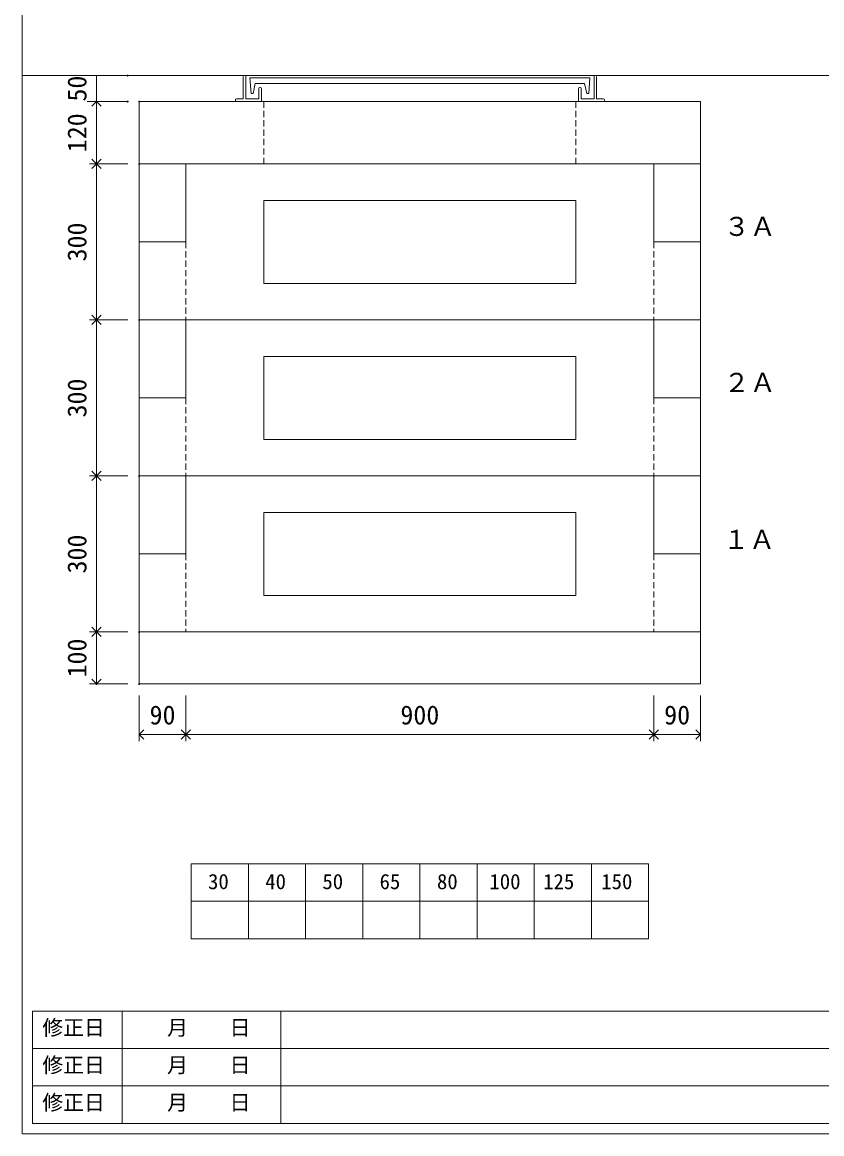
# Model space of a CAD drawing. Units: millimetres, scale not verified. Extents: x -4890 to 18490, y -2307 to 2307.
# Drawn here: x -1230 to 308, y -1968 to 170 of the extents above; entities that cross this region are included whole.
import ezdxf
from ezdxf.enums import TextEntityAlignment as Align

# ---------------------------------------------------------------- set-up
doc = ezdxf.new("R2010")
doc.units = ezdxf.units.MM
doc.header["$LTSCALE"] = 10
doc.header["$PDMODE"] = 32
doc.header["$PDSIZE"] = 2
for name, pattern in [('DASHED1', [1.8, 1.2, -0.6]), ('USER2', [50.8, 31.75, -6.35, 6.35, -6.35]), ('USER5', [3.185, 0.01, -3.175])]:
    doc.linetypes.add(name, pattern=pattern)
for name, color, linetype, lineweight in [('0-1_Defpoints', 7, 'USER2', 5), ('0-2_waku', 7, 'Continuous', 18), ('0-3_gaikei', 7, 'Continuous', 18), ('0-4_kakure', 7, 'USER5', 18), ('0-5_sunpou', 7, 'Continuous', 5), ('0-9_uchigawa', 6, 'Continuous', 18), ('0-B_futa', 3, 'Continuous', 18), ('0-C_GL', 4, 'Continuous', 18), ('0-D_dims', 7, 'Continuous', 18), ('0-E_文字１', 150, 'USER2', 18)]:
    doc.layers.add(name, color=color, linetype=linetype, lineweight=lineweight)
doc.styles.add('ＭＳ ゴシック', font='')
doc.styles.get('ＭＳ ゴシック').set_extended_font_data('MS Gothic')

# ---------------------------------------------------------------- blocks, each defined once
blk = doc.blocks.new('_Open90')
at = {"layer": '0-5_sunpou'}
blk.add_line((0, 0), (-1, 0), dxfattribs=at)
blk.add_lwpolyline([(-0.5, 0.5), (0, 0), (-0.5, -0.5)], dxfattribs=at)
blk = doc.blocks.new('D65')
at = {"layer": '0-1_Defpoints'}
for p in [(442.32, 2214.36), (359.96, 2094.36), (442.32, 2094.36)]:
    blk.add_point(p, dxfattribs=at)
at = {"layer": '0-5_sunpou'}
for p, q in [((420.32, 2214.36), (346.96, 2214.36)), ((359.96, 2196.36), (359.96, 2112.36)), ((420.32, 2094.36), (346.96, 2094.36))]:
    blk.add_line(p, q, dxfattribs=at)
at = {"layer": '0-5_sunpou', "xscale": 18, "yscale": 18}
for p, rotation in [((359.96, 2214.36), 90), ((359.96, 2094.36), 270)]:
    blk.add_blockref('_Open90', p, dxfattribs=dict(at, rotation=rotation))
at = {"layer": '0-5_sunpou', "style": 'ＭＳ ゴシック'}
blk.add_text('120', height=36.66, rotation=90, dxfattribs=at).set_placement((351.96, 2116.86), align=Align.BOTTOM_LEFT)
blk = doc.blocks.new('D66')
at = {"layer": '0-1_Defpoints'}
for p in [(442.32, 2094.36), (359.96, 1794.36), (442.32, 1794.36)]:
    blk.add_point(p, dxfattribs=at)
at = {"layer": '0-5_sunpou'}
for p, q in [((420.32, 2094.36), (346.96, 2094.36)), ((359.96, 2076.36), (359.96, 1812.36)), ((420.32, 1794.36), (346.96, 1794.36))]:
    blk.add_line(p, q, dxfattribs=at)
at = {"layer": '0-5_sunpou', "xscale": 18, "yscale": 18}
for p, rotation in [((359.96, 2094.36), 90), ((359.96, 1794.36), 270)]:
    blk.add_blockref('_Open90', p, dxfattribs=dict(at, rotation=rotation))
at = {"layer": '0-5_sunpou', "style": 'ＭＳ ゴシック'}
blk.add_text('300', height=36.66, rotation=90, dxfattribs=at).set_placement((351.96, 1906.86), align=Align.BOTTOM_LEFT)
blk = doc.blocks.new('D67')
at = {"layer": '0-1_Defpoints'}
for p in [(442.32, 1794.36), (359.96, 1494.36), (442.32, 1494.36)]:
    blk.add_point(p, dxfattribs=at)
at = {"layer": '0-5_sunpou'}
for p, q in [((420.32, 1794.36), (346.96, 1794.36)), ((359.96, 1776.36), (359.96, 1512.36)), ((420.32, 1494.36), (346.96, 1494.36))]:
    blk.add_line(p, q, dxfattribs=at)
at = {"layer": '0-5_sunpou', "xscale": 18, "yscale": 18}
for p, rotation in [((359.96, 1794.36), 90), ((359.96, 1494.36), 270)]:
    blk.add_blockref('_Open90', p, dxfattribs=dict(at, rotation=rotation))
at = {"layer": '0-5_sunpou', "style": 'ＭＳ ゴシック'}
blk.add_text('300', height=36.66, rotation=90, dxfattribs=at).set_placement((351.96, 1606.86), align=Align.BOTTOM_LEFT)
blk = doc.blocks.new('D68')
at = {"layer": '0-1_Defpoints'}
for p in [(442.32, 1494.36), (359.96, 1194.36), (442.32, 1194.36)]:
    blk.add_point(p, dxfattribs=at)
at = {"layer": '0-5_sunpou'}
for p, q in [((420.32, 1494.36), (346.96, 1494.36)), ((359.96, 1476.36), (359.96, 1212.36)), ((420.32, 1194.36), (346.96, 1194.36))]:
    blk.add_line(p, q, dxfattribs=at)
at = {"layer": '0-5_sunpou', "xscale": 18, "yscale": 18}
for p, rotation in [((359.96, 1494.36), 90), ((359.96, 1194.36), 270)]:
    blk.add_blockref('_Open90', p, dxfattribs=dict(at, rotation=rotation))
at = {"layer": '0-5_sunpou', "style": 'ＭＳ ゴシック'}
blk.add_text('300', height=36.66, rotation=90, dxfattribs=at).set_placement((351.96, 1306.86), align=Align.BOTTOM_LEFT)
blk = doc.blocks.new('D51')
at = {"layer": '0-1_Defpoints'}
for p in [(420.32, 2264.36), (359.96, 2214.36), (420.32, 2214.36)]:
    blk.add_point(p, dxfattribs=at)
at = {"layer": '0-5_sunpou'}
for p, q in [((398.32, 2264.36), (346.96, 2264.36)), ((359.96, 2264.36), (359.96, 2214.36)), ((398.32, 2214.36), (346.96, 2214.36))]:
    blk.add_line(p, q, dxfattribs=at)
at = {"layer": '0-5_sunpou', "style": 'ＭＳ ゴシック'}
blk.add_text('50', height=36.66, rotation=90, dxfattribs=at).set_placement((351.96, 2214.36), align=Align.BOTTOM_LEFT)
blk = doc.blocks.new('D55')
at = {"layer": '0-1_Defpoints'}
for p in [(442.32, 1194.36), (359.96, 1094.36), (442.32, 1094.36)]:
    blk.add_point(p, dxfattribs=at)
at = {"layer": '0-5_sunpou'}
for p, q in [((420.32, 1194.36), (346.96, 1194.36)), ((359.96, 1176.36), (359.96, 1112.36)), ((420.32, 1094.36), (346.96, 1094.36))]:
    blk.add_line(p, q, dxfattribs=at)
at = {"layer": '0-5_sunpou', "xscale": 18, "yscale": 18}
for p, rotation in [((359.96, 1194.36), 90), ((359.96, 1094.36), 270)]:
    blk.add_blockref('_Open90', p, dxfattribs=dict(at, rotation=rotation))
at = {"layer": '0-5_sunpou', "style": 'ＭＳ ゴシック'}
blk.add_text('100', height=36.66, rotation=90, dxfattribs=at).set_placement((351.96, 1106.86), align=Align.BOTTOM_LEFT)

msp = doc.modelspace()

# ---------------------------------------------------------------- linework, layer by layer
at = {"layer": '0-2_waku'}
for p, q in [((-1230, 2307.38), (-1230, -1967.62)), ((-905, -1448.62), (-905, -1592.62)), ((-905, -1448.62), (-905, -1592.62)), ((-905, -1448.62), (-905, -1592.62)), ((-905, -1448.62), (-905, -1592.62)), ((-905, -1448.62), (-25, -1448.62)), ((-795, -1448.62), (-795, -1592.62)), ((-685, -1448.62), (-685, -1592.62)), ((-685, -1448.62), (-685, -1592.62)), ((-575, -1448.62), (-575, -1592.62)), ((-465, -1448.62), (-465, -1592.62)), ((-355, -1448.62), (-355, -1592.62)), ((-245, -1448.62), (-245, -1592.62)), ((-135, -1448.62), (-135, -1592.62)), ((-25, -1448.62), (-25, -1592.62)), ((-905, -1520.62), (-25, -1520.62)), ((-905, -1592.62), (-25, -1592.62)), ((-1210, -1731.62), (-1210, -1947.62)), ((-1210, -1731.62), (818, -1731.62)), ((-1037.5, -1731.62), (-1037.5, -1947.62)), ((-732.5, -1731.62), (-732.5, -1947.62)), ((-732.5, -1731.62), (-732.5, -1947.62)), ((-1210, -1803.62), (818, -1803.62)), ((-1210, -1875.62), (530, -1875.62)), ((-1210, -1947.62), (818, -1947.62)), ((-1230, -1967.62), (4890, -1967.62)), ((-1230, -1967.62), (4890, -1967.62))]:
    msp.add_line(p, q, dxfattribs=at)
at = {"layer": '0-3_gaikei'}
for p, q in [((-1005, 17.38), (75, 17.38)), ((-1005, -102.62), (-1005, 17.38)), ((75, -102.62), (75, 17.38)), ((-1005, -252.62), (-1005, -102.62)), ((-915, -102.62), (-1005, -102.62)), ((-915, -102.62), (-15, -102.62)), ((-915, -102.62), (-915, -252.62)), ((-915, -102.62), (-915, -252.62)), ((-915, -102.62), (-915, -252.62)), ((-915, -102.62), (-915, -252.62)), ((-915, -102.62), (-915, -252.62)), ((-15, -102.62), (-15, -252.62)), ((-15, -102.62), (-15, -252.62)), ((-15, -102.62), (-15, -252.62)), ((-15, -102.62), (-15, -252.62)), ((-15, -102.62), (-15, -252.62)), ((-15, -102.62), (75, -102.62)), ((75, -252.62), (75, -102.62)), ((-915, -252.62), (-1005, -252.62)), ((-915, -252.62), (-1005, -252.62)), ((-915, -252.62), (-1005, -252.62)), ((-915, -252.62), (-1005, -252.62)), ((-1005, -252.62), (-1005, -402.62)), ((-1005, -252.62), (-1005, -402.62)), ((-1005, -252.62), (-1005, -402.62)), ((-1005, -252.62), (-1005, -402.62)), ((75, -252.62), (-15, -252.62)), ((75, -252.62), (-15, -252.62)), ((75, -252.62), (-15, -252.62)), ((75, -252.62), (-15, -252.62)), ((75, -252.62), (-15, -252.62)), ((75, -252.62), (75, -402.62)), ((75, -252.62), (75, -402.62)), ((75, -252.62), (75, -402.62)), ((75, -252.62), (75, -402.62)), ((75, -252.62), (75, -402.62)), ((75, -402.62), (-1005, -402.62)), ((75, -402.62), (-1005, -402.62)), ((75, -402.62), (-1005, -402.62)), ((75, -402.62), (-1005, -402.62)), ((75, -402.62), (-1005, -402.62)), ((-1005, -552.62), (-1005, -402.62)), ((-915, -402.62), (-15, -402.62)), ((-915, -402.62), (-915, -552.62)), ((-915, -402.62), (-915, -552.62)), ((-915, -402.62), (-915, -552.62)), ((-915, -402.62), (-915, -552.62)), ((-915, -402.62), (-915, -552.62)), ((-915, -402.62), (-15, -402.62)), ((-75, -402.62), (-855, -402.62)), ((-15, -402.62), (-15, -552.62)), ((-15, -402.62), (-15, -552.62)), ((-15, -402.62), (-15, -552.62)), ((-15, -402.62), (-15, -552.62)), ((-15, -402.62), (-15, -552.62)), ((75, -552.62), (75, -402.62)), ((-1005, -552.62), (-1005, -702.62)), ((-1005, -552.62), (-1005, -702.62)), ((-1005, -552.62), (-1005, -702.62)), ((-1005, -552.62), (-1005, -702.62)), ((-1005, -552.62), (-1005, -702.62)), ((-915, -552.62), (-1005, -552.62)), ((-915, -552.62), (-1005, -552.62)), ((-915, -552.62), (-1005, -552.62)), ((-915, -552.62), (-1005, -552.62)), ((-915, -552.62), (-1005, -552.62)), ((75, -552.62), (-15, -552.62)), ((75, -552.62), (-15, -552.62)), ((75, -552.62), (-15, -552.62)), ((75, -552.62), (-15, -552.62)), ((75, -552.62), (-15, -552.62)), ((75, -552.62), (75, -702.62)), ((75, -552.62), (75, -702.62)), ((75, -552.62), (75, -702.62)), ((75, -552.62), (75, -702.62)), ((75, -552.62), (75, -702.62)), ((75, -702.62), (-1005, -702.62)), ((75, -702.62), (-1005, -702.62)), ((75, -702.62), (-1005, -702.62)), ((75, -702.62), (-1005, -702.62)), ((75, -702.62), (-1005, -702.62)), ((-1005, -852.62), (-1005, -702.62)), ((-915, -702.62), (-915, -852.62)), ((-915, -702.62), (-915, -852.62)), ((-915, -702.62), (-915, -852.62)), ((-915, -702.62), (-915, -852.62)), ((-915, -702.62), (-915, -852.62)), ((-915, -702.62), (-15, -702.62)), ((-75, -702.62), (-855, -702.62)), ((-15, -702.62), (-15, -852.62)), ((-15, -702.62), (-15, -852.62)), ((-15, -702.62), (-15, -852.62)), ((-15, -702.62), (-15, -852.62)), ((-15, -702.62), (-15, -852.62)), ((75, -852.62), (75, -702.62)), ((-1005, -852.62), (-1005, -1002.62)), ((-1005, -852.62), (-1005, -1002.62)), ((-1005, -852.62), (-1005, -1002.62)), ((-1005, -852.62), (-1005, -1002.62)), ((-1005, -852.62), (-1005, -1002.62)), ((-915, -852.62), (-1005, -852.62)), ((-915, -852.62), (-1005, -852.62)), ((-915, -852.62), (-1005, -852.62)), ((-915, -852.62), (-1005, -852.62)), ((-915, -852.62), (-1005, -852.62)), ((75, -852.62), (-15, -852.62)), ((75, -852.62), (-15, -852.62)), ((75, -852.62), (-15, -852.62)), ((75, -852.62), (-15, -852.62)), ((75, -852.62), (-15, -852.62)), ((75, -852.62), (75, -1002.62)), ((75, -852.62), (75, -1002.62)), ((75, -852.62), (75, -1002.62)), ((75, -852.62), (75, -1002.62)), ((75, -852.62), (75, -1002.62)), ((-1005, -1102.62), (-1005, -1002.62)), ((75, -1002.62), (-1005, -1002.62)), ((75, -1002.62), (-1005, -1002.62)), ((75, -1002.62), (-1005, -1002.62)), ((75, -1002.62), (-1005, -1002.62)), ((75, -1002.62), (-1005, -1002.62)), ((-75, -1002.62), (-855, -1002.62)), ((75, -1102.62), (75, -1002.62)), ((75, -1102.62), (-1005, -1102.62)), ((75, -1102.62), (-1005, -1102.62))]:
    msp.add_line(p, q, dxfattribs=at)
msp.add_lwpolyline([(-915, -252.62), (-1005, -252.62), (-1005, -402.62)], dxfattribs=at)
at = {"layer": '0-4_kakure', "linetype": 'DASHED1', "lineweight": 5}
for p, q in [((-765, -102.62), (-765, 17.38)), ((-165, -102.62), (-165, 17.38)), ((-915, -252.62), (-915, -402.62)), ((-15, -252.62), (-15, -402.62)), ((-915, -552.62), (-915, -702.62)), ((-15, -552.62), (-15, -702.62)), ((-915, -852.62), (-915, -1002.62)), ((-15, -852.62), (-15, -1002.62))]:
    msp.add_line(p, q, dxfattribs=at)
at = {"layer": '0-5_sunpou'}
for p, q in [((-1027, 67.38), (-1104.86, 67.38)), ((-1027, 17.38), (-1104.86, 17.38)), ((-1005, -1124.62), (-1005, -1212.55)), ((-915, -1124.62), (-915, -1212.55)), ((-915, -1124.62), (-915, -1212.55)), ((-15, -1124.62), (-15, -1212.55)), ((-15, -1124.62), (-15, -1212.55)), ((75, -1124.62), (75, -1212.55)), ((-987, -1199.55), (-933, -1199.55)), ((-897, -1199.55), (-33, -1199.55)), ((3, -1199.55), (57, -1199.55))]:
    msp.add_line(p, q, dxfattribs=at)
at = {"layer": '0-9_uchigawa'}
for p, q in [((-165, -172.62), (-765, -172.62)), ((-765, -172.62), (-765, -332.62)), ((-165, -172.62), (-165, -332.62)), ((-165, -332.62), (-765, -332.62)), ((-165, -472.62), (-765, -472.62)), ((-765, -472.62), (-765, -632.62)), ((-165, -472.62), (-165, -632.62)), ((-165, -632.62), (-765, -632.62)), ((-165, -772.62), (-765, -772.62)), ((-765, -772.62), (-765, -932.62)), ((-165, -772.62), (-165, -932.62)), ((-165, -932.62), (-765, -932.62))]:
    msp.add_line(p, q, dxfattribs=at)
at = {"layer": '0-B_futa'}
for p, q in [((-805, 65.38), (-805, 22.38)), ((-800, 67.38), (-800, 22.38)), ((-130, 67.38), (-130, 22.38)), ((-125, 65.38), (-125, 22.38)), ((-792.19, 62.88), (-137.86, 62.88)), ((-792.19, 62.88), (-789.7, 32.88)), ((-781.67, 51.88), (-785.99, 32.88)), ((-781.67, 51.88), (-148.33, 51.88)), ((-773, 44.38), (-772, 44.38)), ((-157, 44.38), (-158, 44.38)), ((-148.33, 51.88), (-144.01, 32.88)), ((-137.86, 62.88), (-140.11, 32.88)), ((-818, 22.38), (-805, 22.38)), ((-800, 22.38), (-775, 22.38)), ((-789.7, 32.88), (-785.99, 32.88)), ((-775, 42.38), (-775, 22.38)), ((-770, 42.38), (-770, 17.38)), ((-160, 42.38), (-160, 17.38)), ((-155, 42.38), (-155, 22.38)), ((-130, 22.38), (-155, 22.38)), ((-140.11, 32.88), (-144.01, 32.88)), ((-112, 22.38), (-125, 22.38)), ((-820, 20.38), (-820, 19.38)), ((-770, 17.38), (-818, 17.38)), ((-160, 17.38), (-112, 17.38)), ((-110, 20.38), (-110, 19.38))]:
    msp.add_line(p, q, dxfattribs=at)
for centre, start, end in [((-773, 42.38), 90, 180), ((-772, 42.38), 0, 90), ((-158, 42.38), 90, 180), ((-157, 42.38), 0, 90), ((-818, 20.38), 90, 180), ((-112, 20.38), 0, 90), ((-818, 19.38), 180, 270), ((-112, 19.38), 270, 0)]:
    msp.add_arc(centre, 2, start, end, dxfattribs=at)
at = {"layer": '0-C_GL'}
msp.add_line((-1230, 67.38), (4890, 67.38), dxfattribs=at)
msp.add_line((-1230, 67.38), (4890, 67.38), dxfattribs=at)

# ---------------------------------------------------------------- block references
at = {"layer": '0-5_sunpou'}
for name in ['D51', 'D65', 'D66', 'D67', 'D68', 'D55']:
    msp.add_blockref(name, (-1447.32, -2196.99), dxfattribs=at)
at = {"layer": '0-5_sunpou', "xscale": 18, "yscale": 18, "rotation": 180}
for p in [(-1005, -1199.55), (-915, -1199.55), (-15, -1199.55)]:
    msp.add_blockref('_Open90', p, dxfattribs=at)
at = {"layer": '0-5_sunpou', "xscale": 18, "yscale": 18}
for p in [(-915, -1199.55), (-15, -1199.55), (75, -1199.55)]:
    msp.add_blockref('_Open90', p, dxfattribs=at)

# ---------------------------------------------------------------- texts
at = {"layer": '0-5_sunpou', "style": 'ＭＳ ゴシック'}
for s, p in [('90', (-985, -1191.55)), ('900', (-502.5, -1191.55)), ('90', (5, -1191.55))]:
    msp.add_text(s, height=36.66, dxfattribs=at).set_placement(p, align=Align.BOTTOM_LEFT)
at = {"layer": '0-D_dims', "style": 'ＭＳ ゴシック'}
for s, p in [('30', (-872.54, -1506.06)), ('40', (-762.54, -1506.06)), ('50', (-652.54, -1506.06)), ('65', (-542.54, -1506.06)), ('80', (-432.14, -1506.06)), ('100', (-331.26, -1506.06)), ('125', (-227.87, -1506.06)), ('150', (-116.11, -1506.06))]:
    msp.add_text(s, height=29.33, dxfattribs=at).set_placement(p, align=Align.BOTTOM_LEFT)
at = {"layer": '0-E_文字１', "color": 7, "style": 'ＭＳ ゴシック'}
for s, height, p in [('３Ａ', 36.66, (119.63, -252.07)), ('２Ａ', 36.66, (119.63, -552.07)), ('１Ａ', 36.66, (118.31, -853.93)), ('修正日', 29.33, (-1191.35, -1786.92)), ('\u3000\u3000月\u3000\u3000日', 29.33, (-1031.2, -1786.92)), ('修正日', 29.33, (-1191.35, -1858.92)), ('\u3000\u3000月\u3000\u3000日', 29.33, (-1031.2, -1858.92)), ('修正日', 29.33, (-1191.35, -1930.92)), ('\u3000\u3000月\u3000\u3000日', 29.33, (-1031.2, -1930.92))]:
    msp.add_text(s, height=height, dxfattribs=at).set_placement(p, align=Align.BOTTOM_LEFT)

doc.saveas('drawing.dxf')
